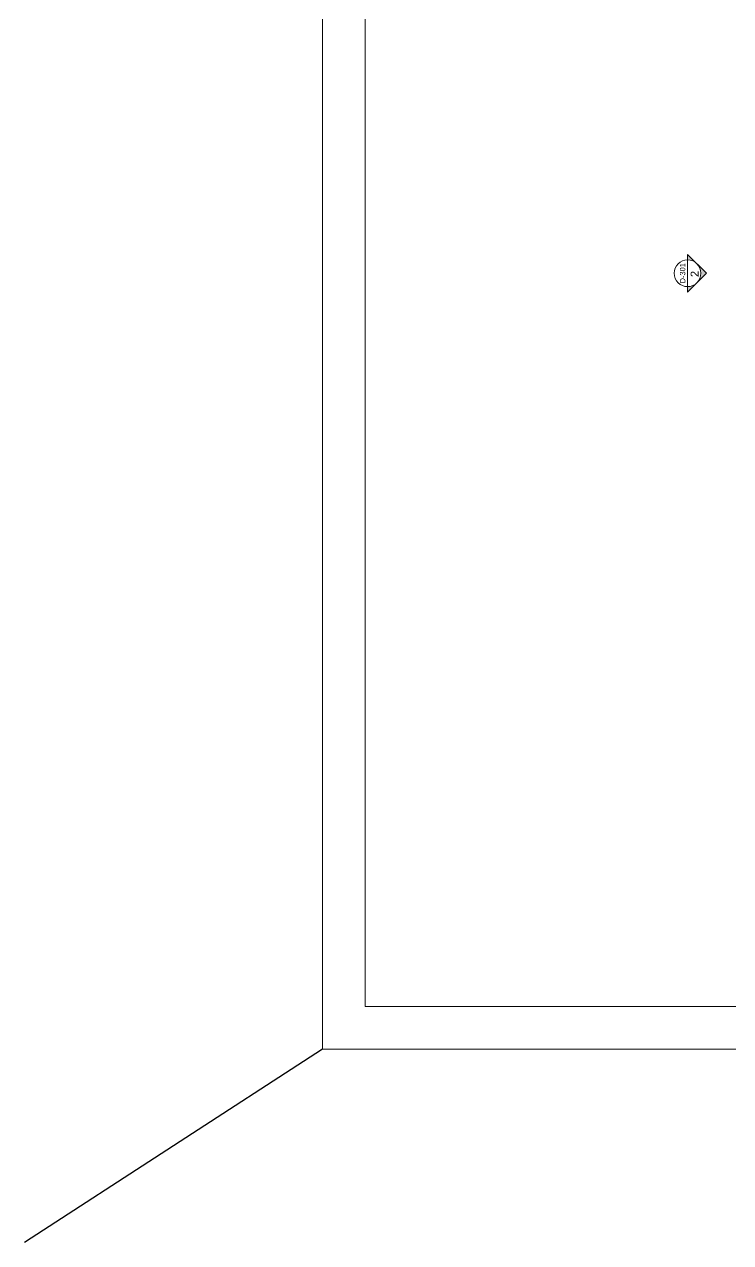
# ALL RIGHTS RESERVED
# Model space of a CAD drawing. Extents: x -1701 to 23780, y -363 to 7742.
# Drawn here: x -558 to 765, y -363 to 1921 of the extents above; entities that cross this region are included whole.
import ezdxf
from ezdxf.enums import TextEntityAlignment as Align

# ---------------------------------------------------------------- set-up
doc = ezdxf.new("R2010")
doc.units = 0
doc.header["$LTSCALE"] = 25
doc.header["$MEASUREMENT"] = 0
doc.layers.get('0').update_dxf_attribs({"color": 9, "lineweight": 9})
doc.layers.add('Audi$0$21', color=8, linetype='Continuous', lineweight=9)
doc.layers.add('E-KABLO', color=7, linetype='Continuous', lineweight=30)
doc.layers.add('Audi$0$40A', color=8, linetype='Continuous', lineweight=9, plot=False)
doc.styles.add('Audi$0$Arial', font='arial.ttf', dxfattribs={"height": 2.5})

# ---------------------------------------------------------------- blocks, each defined once
blk = doc.blocks.new('Audi$0$0_exteriorelevation1')
h = blk.add_hatch(color=256)
h.dxf.hatch_style = 1
h.paths.add_polyline_path([(0, 7.07), (-3.54, 3.54, -0.414214), (3.54, 3.54)])
h = blk.add_hatch(color=256)
edge = h.paths.add_edge_path()
edge.add_arc((0, 0), 5, 135, 180)
edge.add_line((-5, 0), (-7.07, 0))
edge.add_line((-7.07, 0), (-3.54, 3.54))
edge = h.paths.add_edge_path()
edge.add_line((5, 0), (7.07, 0))
edge.add_line((7.07, 0), (3.54, 3.54))
edge.add_arc((0, 0), 5, 0, 45, ccw=False)
blk.add_lwpolyline([(7.07, 0), (0, 7.07), (-7.07, 0), (7.07, 0)])
blk.add_lwpolyline([(7.07, 0), (0, 7.07), (-7.07, 0), (7.07, 0)])
blk.add_circle((0, 0), 5)
at = {"style": 'Audi$0$Arial'}
blk.add_attdef('KESITADI', text='', height=3, dxfattribs=at).set_placement((0, 0), align=Align.BOTTOM_CENTER)
blk.add_attdef('PAFTAADI', text='', height=2, dxfattribs=at).set_placement((0, -0.5), align=Align.TOP_CENTER)
blk = doc.blocks.new('Audi')
at = {"layer": 'Audi$0$40A'}
for points in [[(5945, 4205), (0, 4205), (0, 0), (5945, 0)], [(5405.06, 80), (80, 80), (80, 4125), (5405.06, 4125)]]:
    blk.add_lwpolyline(points, close=True, dxfattribs=at)
at = {"layer": 'Audi$0$21'}
ref = blk.add_blockref('Audi$0$0_exteriorelevation1', (684.26, 1454.41), dxfattribs=dict(at, xscale=5, yscale=5, zscale=5, rotation=270))
ref.add_attrib('KESITADI', '2', dxfattribs={"layer": '0', "height": 15, "rotation": 90, "style": 'Audi$0$Arial'}).set_placement((709.49, 1453.15), align=Align.BOTTOM_CENTER)
ref.add_attrib('PAFTAADI', 'D-301', dxfattribs={"layer": '0', "height": 10, "rotation": 90, "style": 'Audi$0$Arial'}).set_placement((669.98, 1454.41), align=Align.TOP_CENTER)

msp = doc.modelspace()

# ---------------------------------------------------------------- linework, layer by layer
at = {"layer": 'E-KABLO', "color": 6}
msp.add_lwpolyline([(0, 0), (-558.4, -362.9)], dxfattribs=at)

# ---------------------------------------------------------------- block references
at = {"color": 6}
msp.add_blockref('Audi', (0, 0), dxfattribs=at)

doc.saveas('drawing.dxf')
